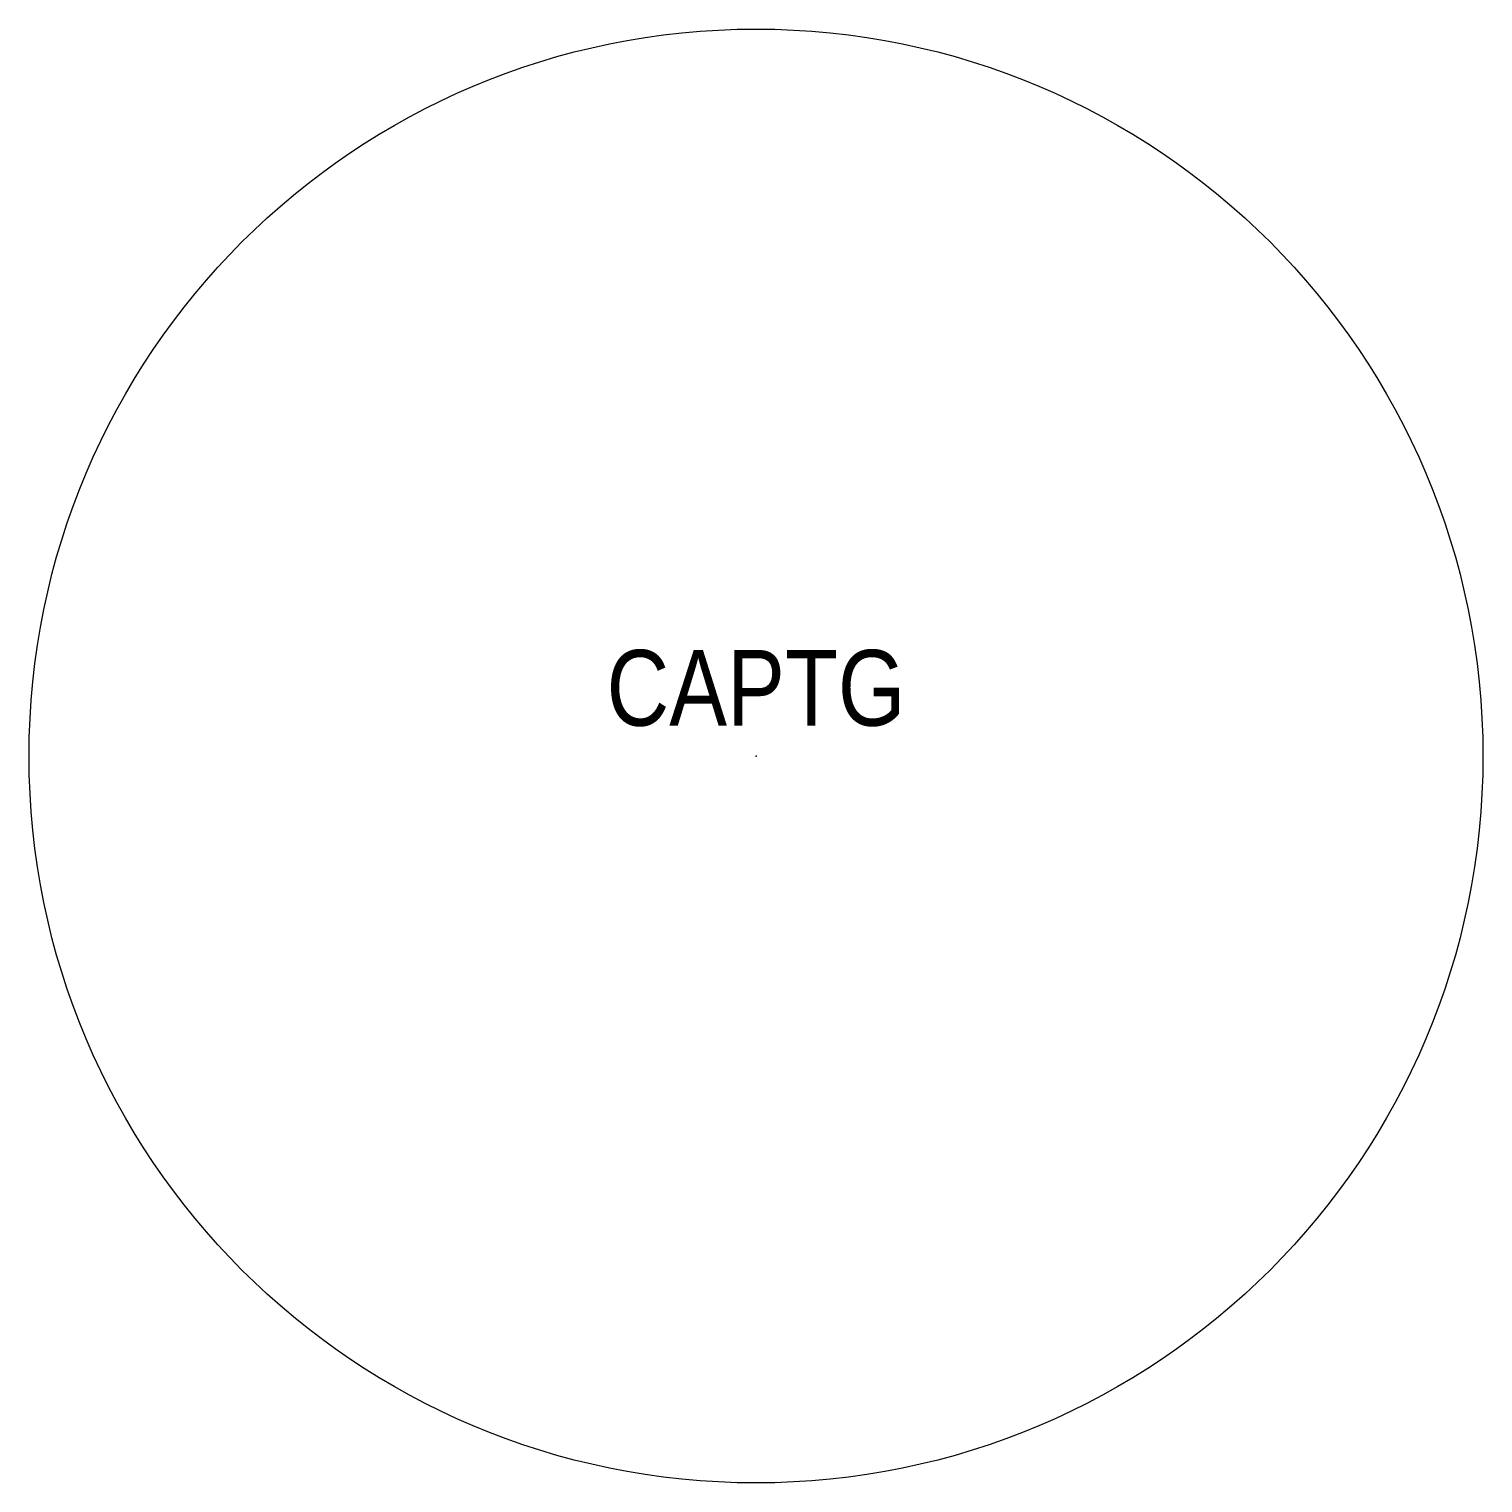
# Model space of a CAD drawing. Extents: x -24 to 24, y -24 to 24.
import ezdxf
from ezdxf.enums import TextEntityAlignment as Align

# ---------------------------------------------------------------- set-up
doc = ezdxf.new("R2010")
doc.units = 0
doc.header["$LTSCALE"] = 0.375
doc.header["$MEASUREMENT"] = 0
doc.layers.add('A-FURN-P-FREE', color=1, linetype='Continuous')
doc.layers.add('A-FURN-P-FREE-T', color=7, linetype='Continuous')
doc.styles.get("Standard").update_dxf_attribs({"font": 'ARIALN.TTF'})

msp = doc.modelspace()

# ---------------------------------------------------------------- linework, layer by layer
at = {"layer": 'A-FURN-P-FREE'}
msp.add_circle((0, 0), 24, dxfattribs=at)
msp.add_point((0, 0), dxfattribs=at)

# ---------------------------------------------------------------- texts
at = {"layer": 'A-FURN-P-FREE-T'}
msp.add_attdef('CAPTG', text='48', height=2.5, dxfattribs=at).set_placement((0, 1), align=Align.CENTER)
at = {"layer": 'A-FURN-P-FREE-T', "flags": 1}
for tag, s in [('CAPPN', 'GCTR4848'), ('CAPMG', 'STC'), ('CAPMC', 'SCW'), ('CAPQT', '1'), ('CAPDH', '0.000000'), ('CAPGC', '')]:
    msp.add_attdef(tag, (0, 0), s, height=0.001, dxfattribs=at)

doc.saveas('drawing.dxf')
